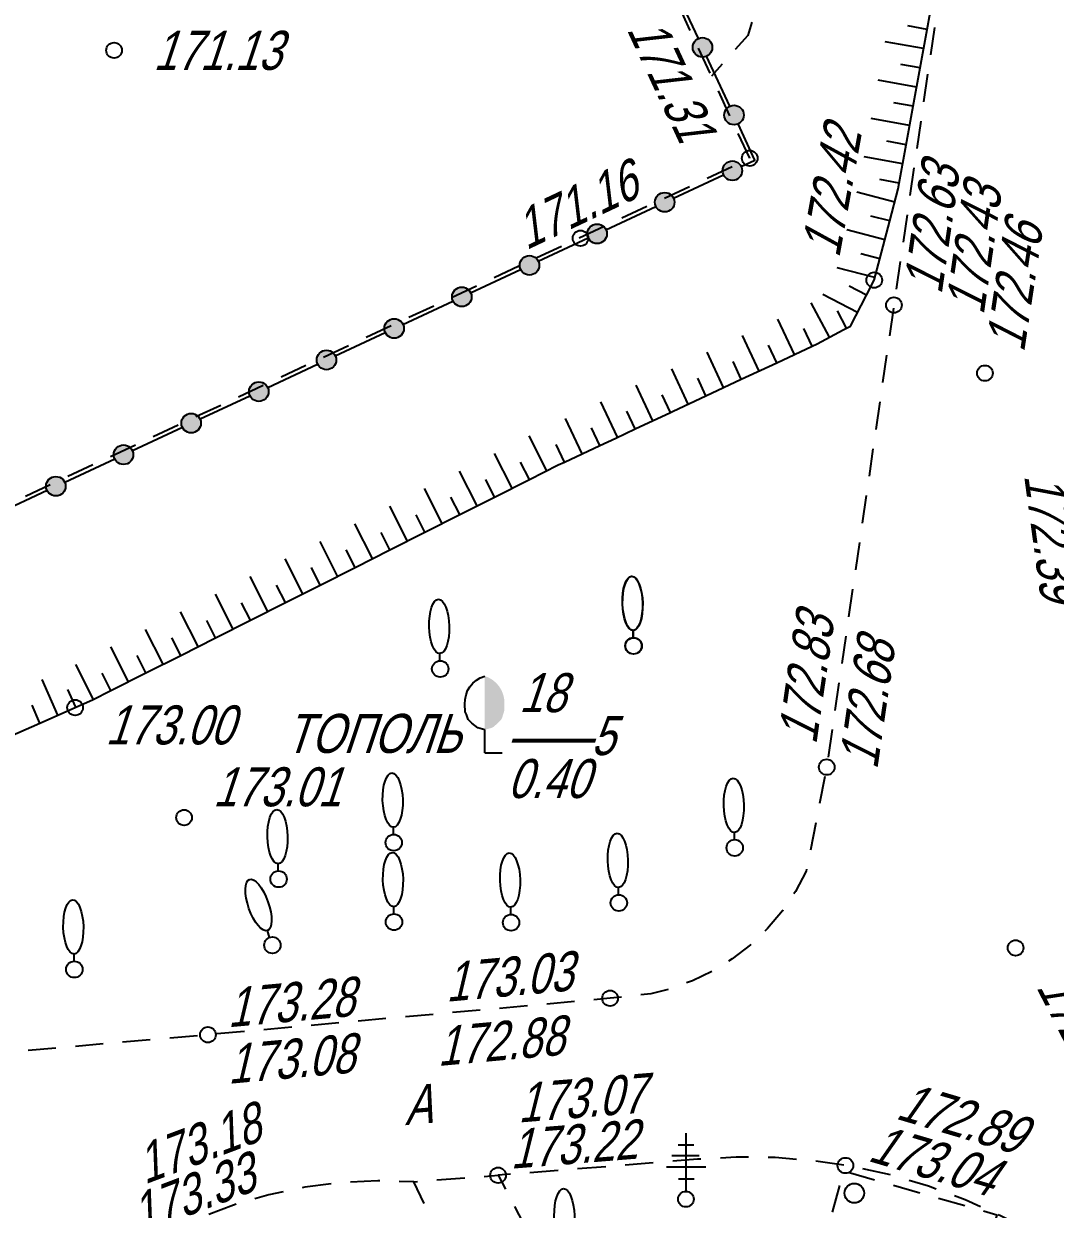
# Model space of a CAD drawing. Header units: metres. Extents: x -584 to -429, y 22748 to 22926.
# Drawn here: x -516.63 to -490.22, y 22834.98 to 22865.34 of the extents above; entities that cross this region are included whole.
import ezdxf
from ezdxf.enums import TextEntityAlignment as Align

# ---------------------------------------------------------------- set-up
doc = ezdxf.new("R2010")
doc.units = ezdxf.units.M
doc.header["$MEASUREMENT"] = 0
for name, color, linetype, lineweight in [('Горизонтали', 7, 'Continuous', 25), ('Граница площадки', 7, 'Continuous', 25), ('Граница улицы', 7, 'Continuous', 25), ('Леса и газоны', 7, 'Continuous', 25), ('Навесы', 7, 'Continuous', 25), ('Ограды', 7, 'Continuous', 25), ('Отдельно стоящее дерево', 7, 'Continuous', 25), ('Откосы', 7, 'Continuous', 25)]:
    doc.layers.add(name, color=color, linetype=linetype, lineweight=lineweight)
doc.styles.add('Style-RUSSIAN_1251 I 0.32289', font='RUSSIAN_1251.shx', dxfattribs={"oblique": 18.5})

# ---------------------------------------------------------------- blocks, each defined once
blk = doc.blocks.new('PIKET_97')
at = {"layer": 'Горизонтали', "color": 7, "linetype": 'Continuous', "lineweight": 25}
blk.add_arc((0, 0), 0.2, 0, 360, dxfattribs=at)
blk = doc.blocks.new('PIKET_98')
at = {"layer": 'Горизонтали', "color": 7, "linetype": 'Continuous', "lineweight": 25}
blk.add_arc((0, 0), 0.2, 0, 360, dxfattribs=at)
blk = doc.blocks.new('PIKET_111')
at = {"layer": 'Горизонтали', "color": 7, "linetype": 'Continuous', "lineweight": 25}
blk.add_arc((0, 0), 0.2, 0, 360, dxfattribs=at)
blk = doc.blocks.new('PIKET_112')
at = {"layer": 'Горизонтали', "color": 7, "linetype": 'Continuous', "lineweight": 25}
blk.add_arc((0, 0), 0.2, 0, 360, dxfattribs=at)
blk = doc.blocks.new('PIKET_116')
at = {"layer": 'Горизонтали', "color": 7, "linetype": 'Continuous', "lineweight": 25}
blk.add_arc((0, 0), 0.2, 0, 360, dxfattribs=at)
blk = doc.blocks.new('PIKET_122')
at = {"layer": 'Горизонтали', "color": 7, "linetype": 'Continuous', "lineweight": 25}
blk.add_arc((0, 0), 0.2, 0, 360, dxfattribs=at)
blk = doc.blocks.new('DEREVO_123')
at = {"layer": 'Отдельно стоящее дерево', "color": 7, "linetype": 'Continuous', "lineweight": 25, "flags": 128}
blk.add_lwpolyline([(-0.007, 0.21), (-0.007, 0.393)], dxfattribs=at)
at = {"layer": 'Отдельно стоящее дерево', "color": 7, "linetype": 'Continuous', "lineweight": 25}
blk.add_arc((0, 0), 0.21, 0, 359.99999, dxfattribs=at)
blk.add_ellipse((-0.0255, 1.088), major_axis=(-0.0185, 0.695), ratio=0.3698286, dxfattribs=at)
blk = doc.blocks.new('LISTVN_6')
at = {"layer": 'Отдельно стоящее дерево', "color": 7, "linetype": 'Continuous', "lineweight": 25}
for p, q in [((-0.197, 1.389), (0.203, 1.389)), ((-0.361, 1.118), (0.339, 1.118)), ((-0.494, 0.83), (0.506, 0.83)), ((-0.188, 0.521), (0.212, 0.521))]:
    blk.add_line(p, q, dxfattribs=at)
at = {"layer": 'Отдельно стоящее дерево', "color": 7, "linetype": 'Continuous', "lineweight": 25, "flags": 128}
blk.add_lwpolyline([(0.007, 0.198), (0.007, 1.694)], dxfattribs=at)
at = {"layer": 'Отдельно стоящее дерево', "color": 7, "linetype": 'Continuous', "lineweight": 25}
blk.add_arc((0, 0), 0.2, 0, 360, dxfattribs=at)
blk = doc.blocks.new('PIKET_126')
at = {"layer": 'Горизонтали', "color": 7, "linetype": 'Continuous', "lineweight": 25}
blk.add_arc((0, 0), 0.2, 0, 360, dxfattribs=at)
blk = doc.blocks.new('DEREVO_228')
at = {"layer": 'Отдельно стоящее дерево', "color": 7, "linetype": 'Continuous', "lineweight": 25, "flags": 128}
blk.add_lwpolyline([(-0.007, 0.21), (-0.007, 0.393)], dxfattribs=at)
at = {"layer": 'Отдельно стоящее дерево', "color": 7, "linetype": 'Continuous', "lineweight": 25}
blk.add_arc((0, 0), 0.21, 0, 360, dxfattribs=at)
blk.add_ellipse((-0.025, 1.088), major_axis=(-0.019, 0.695), ratio=0.369829, dxfattribs=at)
blk = doc.blocks.new('DEREVO_229')
at = {"layer": 'Отдельно стоящее дерево', "color": 7, "linetype": 'Continuous', "lineweight": 25, "flags": 128}
blk.add_lwpolyline([(-0.007, 0.21), (-0.007, 0.393)], dxfattribs=at)
at = {"layer": 'Отдельно стоящее дерево', "color": 7, "linetype": 'Continuous', "lineweight": 25}
blk.add_arc((0, 0), 0.21, 0, 359.99999, dxfattribs=at)
blk.add_ellipse((-0.0255, 1.088), major_axis=(-0.0185, 0.695), ratio=0.3698286, dxfattribs=at)
blk = doc.blocks.new('DEREVO_230')
at = {"layer": 'Отдельно стоящее дерево', "color": 7, "linetype": 'Continuous', "lineweight": 25, "flags": 128}
blk.add_lwpolyline([(-0.007, 0.21), (-0.007, 0.393)], dxfattribs=at)
at = {"layer": 'Отдельно стоящее дерево', "color": 7, "linetype": 'Continuous', "lineweight": 25}
blk.add_arc((0, 0), 0.21, 0, 359.99999, dxfattribs=at)
blk.add_ellipse((-0.0255, 1.088), major_axis=(-0.0185, 0.695), ratio=0.3698286, dxfattribs=at)
blk = doc.blocks.new('DEREVO_231')
at = {"layer": 'Отдельно стоящее дерево', "color": 7, "linetype": 'Continuous', "lineweight": 25, "flags": 128}
blk.add_lwpolyline([(-0.007, 0.21), (-0.007, 0.393)], dxfattribs=at)
at = {"layer": 'Отдельно стоящее дерево', "color": 7, "linetype": 'Continuous', "lineweight": 25}
blk.add_arc((0, 0), 0.21, 0, 359.99999, dxfattribs=at)
blk.add_ellipse((-0.0255, 1.088), major_axis=(-0.0185, 0.695), ratio=0.3698286, dxfattribs=at)
blk = doc.blocks.new('DEREVO_232')
at = {"layer": 'Отдельно стоящее дерево', "color": 7, "linetype": 'Continuous', "lineweight": 25, "flags": 128}
blk.add_lwpolyline([(-0.007, 0.21), (-0.007, 0.393)], dxfattribs=at)
at = {"layer": 'Отдельно стоящее дерево', "color": 7, "linetype": 'Continuous', "lineweight": 25}
blk.add_arc((0, 0), 0.21, 0, 359.99999, dxfattribs=at)
blk.add_ellipse((-0.0255, 1.088), major_axis=(-0.0185, 0.695), ratio=0.3698286, dxfattribs=at)
blk = doc.blocks.new('DEREVO_233')
at = {"layer": 'Отдельно стоящее дерево', "color": 7, "linetype": 'Continuous', "lineweight": 25, "flags": 128}
blk.add_lwpolyline([(-0.007, 0.21), (-0.007, 0.393)], dxfattribs=at)
at = {"layer": 'Отдельно стоящее дерево', "color": 7, "linetype": 'Continuous', "lineweight": 25}
blk.add_arc((0, 0), 0.21, 0, 360, dxfattribs=at)
blk.add_ellipse((-0.026, 1.088), major_axis=(-0.019, 0.695), ratio=0.369829, dxfattribs=at)
blk = doc.blocks.new('DEREVO_234')
at = {"layer": 'Отдельно стоящее дерево', "color": 7, "linetype": 'Continuous', "lineweight": 25, "flags": 128}
blk.add_lwpolyline([(-0.007, 0.21), (-0.007, 0.393)], dxfattribs=at)
at = {"layer": 'Отдельно стоящее дерево', "color": 7, "linetype": 'Continuous', "lineweight": 25}
blk.add_arc((0, 0), 0.21, 0, 359.99999, dxfattribs=at)
blk.add_ellipse((-0.0255, 1.088), major_axis=(-0.0185, 0.695), ratio=0.3698286, dxfattribs=at)
blk = doc.blocks.new('DEREVO_235')
at = {"layer": 'Отдельно стоящее дерево', "color": 7, "linetype": 'Continuous', "lineweight": 25, "flags": 128}
blk.add_lwpolyline([(-0.007, 0.21), (-0.007, 0.393)], dxfattribs=at)
at = {"layer": 'Отдельно стоящее дерево', "color": 7, "linetype": 'Continuous', "lineweight": 25}
blk.add_arc((0, 0), 0.21, 0, 360, dxfattribs=at)
blk.add_ellipse((-0.026, 1.088), major_axis=(-0.019, 0.695), ratio=0.369829, dxfattribs=at)
blk = doc.blocks.new('DEREVO_236')
at = {"layer": 'Отдельно стоящее дерево', "color": 7, "linetype": 'Continuous', "lineweight": 25, "flags": 128}
blk.add_lwpolyline([(-0.007, 0.21), (-0.007, 0.393)], dxfattribs=at)
at = {"layer": 'Отдельно стоящее дерево', "color": 7, "linetype": 'Continuous', "lineweight": 25}
blk.add_arc((0, 0), 0.21, 0, 360, dxfattribs=at)
blk.add_ellipse((-0.026, 1.088), major_axis=(-0.019, 0.695), ratio=0.369829, dxfattribs=at)
blk = doc.blocks.new('DEREVO_237')
at = {"layer": 'Отдельно стоящее дерево', "color": 7, "linetype": 'Continuous', "lineweight": 25, "flags": 128}
blk.add_lwpolyline([(-0.007, 0.21), (-0.007, 0.393)], dxfattribs=at)
at = {"layer": 'Отдельно стоящее дерево', "color": 7, "linetype": 'Continuous', "lineweight": 25}
blk.add_arc((0, 0), 0.21, 0, 360, dxfattribs=at)
blk.add_ellipse((-0.026, 1.088), major_axis=(-0.019, 0.695), ratio=0.369829, dxfattribs=at)
blk = doc.blocks.new('DEREVO_238')
at = {"layer": 'Отдельно стоящее дерево', "color": 7, "linetype": 'Continuous', "lineweight": 25, "flags": 128}
blk.add_lwpolyline([(-0.007, 0.21), (-0.007, 0.393)], dxfattribs=at)
at = {"layer": 'Отдельно стоящее дерево', "color": 7, "linetype": 'Continuous', "lineweight": 25}
blk.add_arc((0, 0), 0.21, 0, 359.99999, dxfattribs=at)
blk.add_ellipse((-0.0255, 1.088), major_axis=(-0.0185, 0.695), ratio=0.3698286, dxfattribs=at)
blk = doc.blocks.new('msdElementTypeShape')
at = {"layer": 'Граница площадки', "color": 7, "linetype": 'Continuous', "lineweight": 25}
for p, q in [((34.472, 13.98), (34.175, 14.618)), ((34.98, 12.888), (34.683, 13.526)), ((35.487, 11.797), (35.191, 12.435)), ((34.904, 10.197), (35.542, 10.494)), ((33.813, 9.688), (34.451, 9.985)), ((32.722, 9.179), (33.36, 9.476)), ((31.631, 8.67), (32.269, 8.967)), ((30.541, 8.161), (31.178, 8.458)), ((29.45, 7.652), (30.087, 7.949)), ((28.359, 7.143), (28.997, 7.44)), ((27.268, 6.634), (27.906, 6.931)), ((26.177, 6.125), (26.815, 6.422)), ((25.086, 5.616), (25.724, 5.913)), ((23.995, 5.107), (24.633, 5.405)), ((22.905, 4.598), (23.542, 4.896)), ((21.814, 4.089), (22.451, 4.387)), ((20.723, 3.58), (21.361, 3.878)), ((19.632, 3.071), (20.27, 3.369)), ((18.541, 2.562), (19.179, 2.86)), ((17.45, 2.053), (18.088, 2.351))]:
    blk.add_line(p, q, dxfattribs=at)
at = {"layer": 'Граница площадки', "color": 7, "linetype": 'Continuous', "lineweight": 25, "flags": 128}
blk.add_lwpolyline([(35.995, 10.706), (35.995, 10.706), (35.698, 11.344)], dxfattribs=at)
blk = doc.blocks.new('msdElementTypeLineString_24')
at = {"layer": 'Граница улицы', "color": 7, "linetype": 'Continuous', "lineweight": 25}
for p, q in [((3.346, 8.576), (3.203, 8.186)), ((3.031, 7.716), (2.746, 6.936)), ((2.574, 6.466), (2.289, 5.685)), ((1.352, 2.671), (1.162, 1.861)), ((0.276, 0.311), (0.001, 0))]:
    blk.add_line(p, q, dxfattribs=at)
at = {"layer": 'Граница улицы', "color": 7, "linetype": 'Continuous', "lineweight": 25, "flags": 128}
for points in [[(2.117, 5.216), (2.09, 5.141), (1.831, 4.435)], [(1.66, 3.966), (1.648, 3.933), (1.466, 3.158)], [(1.033, 1.379), (0.927, 1.044), (0.608, 0.685)]]:
    blk.add_lwpolyline(points, dxfattribs=at)
blk = doc.blocks.new('msdElementTypeShape_1')
at = {"layer": 'Ограды', "linetype": 'Continuous', "lineweight": 25}
h = blk.add_hatch(color=7, dxfattribs=at)
edge = h.paths.add_edge_path()
edge.add_arc((35.169, 13.93), 0.25, 0, 360)
h = blk.add_hatch(color=7, dxfattribs=at)
edge = h.paths.add_edge_path()
edge.add_arc((35.975, 12.197), 0.25, 0, 360)
h = blk.add_hatch(color=7, dxfattribs=at)
edge = h.paths.add_edge_path()
edge.add_arc((35.934, 10.773), 0.25, 0, 360)
h = blk.add_hatch(color=7, dxfattribs=at)
edge = h.paths.add_edge_path()
edge.add_arc((34.202, 9.965), 0.25, 0, 360)
h = blk.add_hatch(color=7, dxfattribs=at)
edge = h.paths.add_edge_path()
edge.add_arc((32.471, 9.157), 0.25, 0, 360)
h = blk.add_hatch(color=7, dxfattribs=at)
edge = h.paths.add_edge_path()
edge.add_arc((30.739, 8.349), 0.25, 0, 360)
h = blk.add_hatch(color=7, dxfattribs=at)
edge = h.paths.add_edge_path()
edge.add_arc((29.007, 7.541), 0.25, 0, 360)
h = blk.add_hatch(color=7, dxfattribs=at)
edge = h.paths.add_edge_path()
edge.add_arc((27.275, 6.733), 0.25, 0, 360)
h = blk.add_hatch(color=7, dxfattribs=at)
edge = h.paths.add_edge_path()
edge.add_arc((25.543, 5.925), 0.25, 0, 360)
h = blk.add_hatch(color=7, dxfattribs=at)
edge = h.paths.add_edge_path()
edge.add_arc((23.811, 5.116), 0.25, 0, 360)
h = blk.add_hatch(color=7, dxfattribs=at)
edge = h.paths.add_edge_path()
edge.add_arc((22.079, 4.308), 0.25, 0, 360)
h = blk.add_hatch(color=7, dxfattribs=at)
edge = h.paths.add_edge_path()
edge.add_arc((20.348, 3.5), 0.25, 0, 360)
h = blk.add_hatch(color=7, dxfattribs=at)
edge = h.paths.add_edge_path()
edge.add_arc((18.616, 2.692), 0.25, 0, 360)
at = {"layer": 'Ограды', "color": 7, "linetype": 'Continuous', "lineweight": 25}
for p, q in [((35.063, 14.156), (34.468, 15.436)), ((35.869, 12.424), (35.274, 13.703)), ((34.429, 10.07), (35.707, 10.667)), ((32.697, 9.262), (33.976, 9.859)), ((30.965, 8.454), (32.244, 9.051)), ((29.233, 7.646), (30.512, 8.243)), ((27.501, 6.838), (28.78, 7.435)), ((25.769, 6.03), (27.048, 6.627)), ((24.038, 5.222), (25.316, 5.819)), ((22.306, 4.414), (23.584, 5.011)), ((20.574, 3.606), (21.853, 4.203)), ((18.842, 2.798), (20.121, 3.395)), ((17.11, 1.99), (18.389, 2.587))]:
    blk.add_line(p, q, dxfattribs=at)
at = {"layer": 'Ограды', "color": 7, "linetype": 'Continuous', "lineweight": 25, "flags": 128}
blk.add_lwpolyline([(36.161, 10.879), (36.512, 11.042), (36.08, 11.97)], dxfattribs=at)
at = {"layer": 'Ограды', "color": 7, "linetype": 'Continuous', "lineweight": 25}
for centre in [(35.169, 13.93), (35.169, 13.93), (35.975, 12.197), (35.975, 12.197), (35.934, 10.773), (35.934, 10.773), (34.202, 9.965), (34.202, 9.965), (32.471, 9.157), (32.471, 9.157), (30.739, 8.349), (30.739, 8.349), (29.007, 7.541), (29.007, 7.541), (27.275, 6.733), (27.275, 6.733), (25.543, 5.925), (25.543, 5.925), (23.811, 5.116), (23.811, 5.116), (22.079, 4.308), (22.079, 4.308), (20.348, 3.5), (20.348, 3.5), (18.616, 2.692), (18.616, 2.692)]:
    blk.add_circle(centre, 0.25, dxfattribs=at)
blk = doc.blocks.new('PIKET_148')
at = {"layer": 'Горизонтали', "color": 7, "linetype": 'Continuous', "lineweight": 25}
blk.add_arc((0, 0), 0.2, 0, 360, dxfattribs=at)
blk = doc.blocks.new('PIKET_149')
at = {"layer": 'Горизонтали', "color": 7, "linetype": 'Continuous', "lineweight": 25}
blk.add_arc((0, 0), 0.2, 0, 360, dxfattribs=at)
blk = doc.blocks.new('msdElementTypeLineString_26')
at = {"layer": 'Граница улицы', "color": 7, "linetype": 'Continuous', "lineweight": 25}
for p, q in [((7.147, 1.78), (6.774, 1.79)), ((0.326, 0.185), (0.001, 0.001))]:
    blk.add_line(p, q, dxfattribs=at)
at = {"layer": 'Граница улицы', "color": 7, "linetype": 'Continuous', "lineweight": 25, "flags": 128}
for points in [[(3.801, 1.523), (3.435, 1.447), (3.077, 1.343)], [(5.031, 1.725), (4.358, 1.639), (4.291, 1.625)], [(6.274, 1.804), (6.222, 1.805), (5.528, 1.77)], [(2.597, 1.203), (2.531, 1.184), (1.896, 0.945)], [(1.436, 0.751), (0.806, 0.456), (0.761, 0.431)]]:
    blk.add_lwpolyline(points, dxfattribs=at)
blk = doc.blocks.new('ELKRL')
at = {"layer": 'Навесы', "color": 7, "linetype": 'Continuous', "lineweight": 25}
blk.add_arc((0, 0), 0.25, 0, 360, dxfattribs=at)
blk = doc.blocks.new('PIKET_175')
at = {"layer": 'Горизонтали', "color": 7, "linetype": 'Continuous', "lineweight": 25}
blk.add_arc((0, 0), 0.2, 0, 360, dxfattribs=at)
blk = doc.blocks.new('PIKET_176')
at = {"layer": 'Горизонтали', "color": 7, "linetype": 'Continuous', "lineweight": 25}
blk.add_arc((0, 0), 0.2, 0, 360, dxfattribs=at)
blk = doc.blocks.new('PIKET_177')
at = {"layer": 'Горизонтали', "color": 7, "linetype": 'Continuous', "lineweight": 25}
blk.add_arc((0, 0), 0.2, 0, 360, dxfattribs=at)
blk = doc.blocks.new('PIKET_185')
at = {"layer": 'Горизонтали', "color": 7, "linetype": 'Continuous', "lineweight": 25}
blk.add_arc((0, 0), 0.2, 0, 360, dxfattribs=at)
blk = doc.blocks.new('PIKET_186')
at = {"layer": 'Горизонтали', "color": 7, "linetype": 'Continuous', "lineweight": 25}
blk.add_arc((0, 0), 0.2, 0, 360, dxfattribs=at)
blk = doc.blocks.new('MLISTV_2')
at = {"layer": 'Леса и газоны', "linetype": 'Continuous', "lineweight": 25}
blk.add_hatch(color=7, dxfattribs=at).paths.add_polyline_path([(0, 0.59), (0.173, 0.641), (0.228, 0.669), (0.329, 0.758), (0.422, 0.856), (0.449, 0.903), (0.47, 0.98), (0.496, 1.053), (0.498, 1.062), (0.505, 1.248, 0.341141), (0, 1.97)])
at = {"layer": 'Леса и газоны', "color": 7, "linetype": 'Continuous', "lineweight": 25}
blk.add_line((0, 0), (0, 0.59), dxfattribs=at)
at = {"layer": 'Леса и газоны', "color": 7, "linetype": 'Continuous', "lineweight": 25, "flags": 128}
blk.add_lwpolyline([(0, 0.59), (-0.173, 0.641), (-0.329, 0.758), (-0.422, 0.856), (-0.47, 0.98), (-0.496, 1.053), (-0.506, 1.248), (-0.506, 1.248, -0.344174), (0, 1.97)], format="xyb", dxfattribs=at)
blk.add_lwpolyline([(0, 0), (0.443, 0)], dxfattribs=at)
blk = doc.blocks.new('msdElementTypeShape_2')
at = {"layer": 'Навесы', "color": 7, "linetype": 'Continuous', "lineweight": 25}
for p, q in [((0.641, 2.959), (1.316, 2.766)), ((0.235, 1.939), (0.428, 2.614)), ((1.796, 2.628), (2.471, 2.434)), ((2.951, 2.296), (3.626, 2.103)), ((0, 1.122), (0.097, 1.459)), ((0.337, 1.025), (0, 1.122)), ((4.209, 1.05), (4.016, 0.376)), ((1.492, 0.693), (0.818, 0.887)), ((2.648, 0.362), (1.973, 0.556)), ((3.803, 0.031), (3.128, 0.224))]:
    blk.add_line(p, q, dxfattribs=at)
at = {"layer": 'Навесы', "color": 7, "linetype": 'Continuous', "lineweight": 25, "flags": 128}
blk.add_lwpolyline([(4.107, 1.965), (4.444, 1.868), (4.347, 1.531)], dxfattribs=at)
blk = doc.blocks.new('msdElementTypeLineString_37')
at = {"layer": 'Граница улицы', "color": 7, "linetype": 'Continuous', "lineweight": 25}
for p, q in [((36.668, 30.004), (36.565, 29.3)), ((36.493, 28.805), (36.39, 28.101)), ((36.318, 27.607), (36.215, 26.903)), ((36.143, 26.408), (36.04, 25.704)), ((35.968, 25.209), (35.865, 24.505)), ((35.793, 24.01), (35.69, 23.306)), ((35.618, 22.812), (35.516, 22.107)), ((35.444, 21.613), (35.342, 20.909)), ((35.27, 20.414), (35.167, 19.71)), ((35.095, 19.215), (34.993, 18.511)), ((34.921, 18.016), (34.819, 17.312)), ((34.747, 16.817), (34.645, 16.113)), ((34.573, 15.618), (34.47, 14.914)), ((34.398, 14.419), (34.296, 13.715)), ((34.224, 13.221), (34.122, 12.516)), ((34.05, 12.022), (33.948, 11.318)), ((33.864, 10.825), (33.726, 10.127)), ((33.629, 9.636), (33.491, 8.938)), ((26.247, 4.949), (25.538, 4.885)), ((27.453, 5.059), (26.745, 4.995)), ((22.627, 4.621), (21.919, 4.557)), ((23.834, 4.731), (23.125, 4.666)), ((25.04, 4.84), (24.332, 4.776)), ((19.008, 4.293), (18.299, 4.229)), ((20.214, 4.402), (19.505, 4.338)), ((21.421, 4.512), (20.712, 4.448)), ((15.387, 3.972), (14.679, 3.91)), ((16.594, 4.078), (15.885, 4.016)), ((17.801, 4.184), (17.092, 4.122)), ((14.18, 3.866), (13.472, 3.804))]:
    blk.add_line(p, q, dxfattribs=at)
at = {"layer": 'Граница улицы', "color": 7, "linetype": 'Continuous', "lineweight": 25, "flags": 128}
for points in [[(33.395, 8.448), (33.384, 8.395), (33.108, 7.877), (33.069, 7.818)], [(32.789, 7.404), (32.776, 7.385), (32.391, 6.929), (32.325, 6.865)], [(31.965, 6.519), (31.961, 6.515), (31.492, 6.151), (31.396, 6.092)], [(30.97, 5.83), (30.474, 5.589), (30.324, 5.534)], [(28.659, 5.174), (28.366, 5.142), (27.951, 5.104)], [(29.852, 5.371), (29.409, 5.257), (29.156, 5.229)]]:
    blk.add_lwpolyline(points, dxfattribs=at)
blk = doc.blocks.new('msdElementTypeLineString_38')
at = {"layer": 'Граница улицы', "color": 7, "linetype": 'Continuous', "lineweight": 25}
for p, q in [((10.067, 15.487), (10.422, 15.514)), ((8.857, 15.395), (9.568, 15.449)), ((9.053, 13.694), (8.747, 14.338)), ((9.574, 12.599), (9.268, 13.243)), ((10.095, 11.504), (9.789, 12.148)), ((10.616, 10.409), (10.31, 11.053)), ((0.001, 10.369), (0.123, 10.034)), ((11.137, 9.314), (10.83, 9.957)), ((0.296, 9.565), (0.541, 8.896)), ((11.657, 8.219), (11.351, 8.862)), ((1.285, 7.357), (1.623, 6.73)), ((1.86, 6.29), (2.198, 5.662)), ((12.117, 5.274), (11.811, 5.918)), ((2.435, 5.222), (2.773, 4.594)), ((12.637, 4.179), (12.331, 4.823)), ((3.01, 4.154), (3.348, 3.526)), ((11.756, 3.539), (12.382, 3.88)), ((3.585, 3.086), (3.923, 2.459)), ((10.691, 2.96), (11.317, 3.3)), ((9.625, 2.381), (10.251, 2.721)), ((8.56, 1.801), (9.186, 2.142)), ((4.16, 2.018), (4.498, 1.391)), ((7.494, 1.222), (8.12, 1.563)), ((4.735, 0.95), (5.072, 0.323)), ((6.429, 0.643), (7.055, 0.983)), ((5.363, 0.064), (5.99, 0.404))]:
    blk.add_line(p, q, dxfattribs=at)
at = {"layer": 'Граница улицы', "color": 7, "linetype": 'Continuous', "lineweight": 25, "flags": 128}
for points in [[(8.532, 14.79), (8.266, 15.349), (8.359, 15.356)], [(0.713, 8.426), (0.72, 8.407), (1.048, 7.798)], [(12.087, 7.152), (12.148, 7.187), (11.872, 7.767)], [(11.597, 6.37), (11.411, 6.76), (11.654, 6.901)]]:
    blk.add_lwpolyline(points, dxfattribs=at)
blk = doc.blocks.new('msdElementTypeLineString_55')
at = {"layer": 'Откосы', "color": 7, "linetype": 'Continuous', "lineweight": 25}
for p, q in [((41.085, 26.452), (41.263, 27.436)), ((41.085, 26.452), (40.593, 26.541)), ((40.907, 25.468), (41.085, 26.452)), ((40.996, 25.96), (40.012, 26.138)), ((40.907, 25.468), (40.415, 25.557)), ((40.729, 24.484), (40.907, 25.468)), ((40.818, 24.976), (39.834, 25.154)), ((40.729, 24.484), (40.237, 24.573)), ((40.551, 23.5), (40.729, 24.484)), ((40.64, 23.992), (39.656, 24.17)), ((40.551, 23.5), (40.059, 23.589)), ((40.373, 22.516), (40.551, 23.5)), ((40.462, 23.008), (39.478, 23.186)), ((40.373, 22.516), (39.881, 22.605)), ((40.257, 22.03), (39.289, 22.283)), ((40.13, 21.546), (39.646, 21.673)), ((40.003, 21.062), (39.036, 21.316)), ((39.876, 20.579), (40.13, 21.546)), ((39.876, 20.579), (39.393, 20.706)), ((39.749, 20.095), (38.782, 20.349)), ((39.534, 19.646), (39.089, 19.875)), ((38.587, 18.568), (38.117, 19.45)), ((39.305, 19.201), (38.416, 19.659)), ((39.028, 18.803), (38.793, 19.245)), ((37.69, 18.128), (37.266, 19.033)), ((36.784, 17.704), (36.36, 18.609)), ((38.143, 18.34), (37.931, 18.792)), ((37.237, 17.916), (37.025, 18.368)), ((37.237, 17.916), (38.143, 18.34)), ((35.878, 17.28), (35.454, 18.185)), ((36.331, 17.492), (36.119, 17.945)), ((36.331, 17.492), (37.237, 17.916)), ((34.973, 16.856), (34.549, 17.761)), ((34.067, 16.432), (33.643, 17.338)), ((35.426, 17.068), (35.214, 17.521)), ((35.426, 17.068), (36.331, 17.492)), ((34.52, 16.644), (34.308, 17.097)), ((33.161, 16.008), (32.737, 16.914)), ((32.256, 15.584), (31.832, 16.49)), ((33.614, 16.22), (33.402, 16.673)), ((33.614, 16.22), (34.52, 16.644)), ((32.708, 15.796), (32.497, 16.249)), ((31.354, 15.151), (30.904, 16.044)), ((31.803, 15.372), (31.591, 15.825)), ((31.803, 15.372), (32.708, 15.796)), ((30.461, 14.701), (30.011, 15.594)), ((30.908, 14.926), (30.682, 15.373)), ((29.569, 14.25), (29.118, 15.143)), ((30.015, 14.476), (29.79, 14.922)), ((30.015, 14.476), (30.908, 14.926)), ((28.676, 13.8), (28.225, 14.693)), ((29.122, 14.025), (28.897, 14.471)), ((29.122, 14.025), (30.015, 14.476)), ((27.783, 13.349), (27.333, 14.242)), ((28.23, 13.575), (28.004, 14.021)), ((28.23, 13.575), (29.122, 14.025)), ((26.89, 12.899), (26.44, 13.791)), ((27.337, 13.124), (27.111, 13.57)), ((27.337, 13.124), (28.23, 13.575)), ((25.998, 12.448), (25.547, 13.341)), ((26.444, 12.673), (26.219, 13.12)), ((26.444, 12.673), (27.337, 13.124)), ((25.105, 11.998), (24.654, 12.89)), ((25.551, 12.223), (25.326, 12.669)), ((25.551, 12.223), (26.444, 12.673)), ((24.212, 11.547), (23.762, 12.44)), ((24.659, 11.772), (24.433, 12.219)), ((24.659, 11.772), (25.551, 12.223)), ((23.319, 11.096), (22.869, 11.989)), ((22.427, 10.646), (21.976, 11.539)), ((23.766, 11.322), (23.54, 11.768)), ((23.766, 11.322), (24.659, 11.772)), ((22.873, 10.871), (22.648, 11.318)), ((22.873, 10.871), (23.766, 11.322)), ((21.534, 10.195), (21.083, 11.088)), ((20.641, 9.745), (20.191, 10.638)), ((21.98, 10.421), (21.755, 10.867)), ((21.98, 10.421), (22.873, 10.871)), ((21.087, 9.97), (20.862, 10.417)), ((21.087, 9.97), (21.98, 10.421)), ((19.748, 9.294), (19.298, 10.187)), ((18.834, 8.888), (18.43, 9.803)), ((20.195, 9.52), (19.969, 9.966)), ((20.195, 9.52), (21.087, 9.97)), ((19.292, 9.091), (19.089, 9.548)), ((18.377, 8.686), (18.175, 9.143)), ((17.463, 8.282), (18.377, 8.686))]:
    blk.add_line(p, q, dxfattribs=at)
at = {"layer": 'Откосы', "color": 7, "linetype": 'Continuous', "lineweight": 25, "flags": 128}
for points in [[(40.13, 21.546), (40.347, 22.372), (40.373, 22.516)], [(39.534, 19.646), (39.733, 20.032), (39.876, 20.579)], [(39.028, 18.803), (39.127, 18.856), (39.534, 19.646)], [(38.143, 18.34), (38.274, 18.401), (38.941, 18.757), (39.028, 18.803)], [(34.52, 16.644), (34.59, 16.677), (35.426, 17.068)], [(32.708, 15.796), (33.119, 15.988), (33.614, 16.22)], [(30.908, 14.926), (31.643, 15.297), (31.803, 15.372)], [(19.292, 9.091), (19.722, 9.281), (20.195, 9.52)], [(18.377, 8.686), (19.278, 9.085), (19.292, 9.091)]]:
    blk.add_lwpolyline(points, dxfattribs=at)
blk = doc.blocks.new('msdElementTypeLineString_57')
at = {"layer": 'Граница улицы', "color": 7, "linetype": 'Continuous', "lineweight": 25}
for p, q in [((3.974, 23.102), (3.254, 23.044)), ((8.849, 23.041), (8.134, 23.149)), ((1.536, 22.906), (0.816, 22.849)), ((2.755, 23.004), (2.035, 22.946)), ((10.046, 22.791), (9.34, 22.948)), ((0.42, 21.981), (0.755, 21.34)), ((0.987, 20.897), (1.322, 20.256)), ((1.553, 19.813), (1.888, 19.172)), ((17.29, 18.489), (16.813, 19.032)), ((2.119, 18.729), (2.454, 18.088)), ((17.956, 17.473), (17.62, 18.114)), ((2.686, 17.645), (3.021, 17.004)), ((18.524, 16.39), (18.188, 17.031)), ((3.252, 16.561), (3.587, 15.92)), ((3.84, 15.534), (4.514, 15.796)), ((19.093, 15.308), (18.757, 15.948)), ((4.911, 15.762), (5.31, 15.158)), ((5.585, 14.741), (5.784, 14.439)), ((19.661, 14.225), (19.325, 14.865)), ((20.23, 13.142), (19.893, 13.782)), ((20.798, 12.059), (20.462, 12.699)), ((21.366, 10.976), (21.03, 11.616)), ((21.935, 9.893), (21.599, 10.533)), ((22.503, 8.81), (22.167, 9.45)), ((23.072, 7.727), (22.736, 8.368)), ((23.64, 6.644), (23.304, 7.285)), ((24.209, 5.562), (23.873, 6.202)), ((24.777, 4.479), (24.441, 5.119)), ((25.346, 3.396), (25.01, 4.036)), ((25.914, 2.313), (25.578, 2.953)), ((24.994, 1.66), (25.619, 2.022)), ((23.936, 1.046), (24.561, 1.409)), ((22.878, 0.433), (23.503, 0.795)), ((22.133, 0), (22.445, 0.182))]:
    blk.add_line(p, q, dxfattribs=at)
at = {"layer": 'Граница улицы', "color": 7, "linetype": 'Continuous', "lineweight": 25, "flags": 128}
for points in [[(5.194, 23.198), (5.109, 23.193), (4.473, 23.142)], [(6.415, 23.244), (6.097, 23.248), (5.693, 23.226)], [(7.636, 23.192), (7.094, 23.236), (6.915, 23.238)], [(0.317, 22.809), (0.001, 22.783), (0.189, 22.424)], [(11.215, 22.431), (11.023, 22.502), (10.526, 22.65)], [(12.349, 21.977), (11.957, 22.154), (11.683, 22.256)], [(13.455, 21.455), (12.858, 21.746), (12.805, 21.77)], [(14.537, 20.886), (14.212, 21.086), (13.905, 21.236)], [(15.544, 20.194), (15.479, 20.247), (14.958, 20.617)], [(16.467, 19.393), (16.069, 19.765), (15.931, 19.878)]]:
    blk.add_lwpolyline(points, dxfattribs=at)
blk = doc.blocks.new('msdElementTypeTextNode_8')
at = {"layer": 'Леса и газоны', "color": 7, "linetype": 'Continuous', "lineweight": 25, "style": 'Style-RUSSIAN_1251 I 0.32289', "oblique": 18.5, "width": 0.8}
for s, p in [(' 18', (0, 1.1)), ('——5', (0, 0)), ('0.40', (0, -1.1))]:
    blk.add_text(s, height=1, dxfattribs=at).set_placement(p, align=Align.MIDDLE_LEFT)

msp = doc.modelspace()

# ---------------------------------------------------------------- block references
at = {"layer": 'Горизонтали', "color": 7, "linetype": 'Continuous', "lineweight": 25}
for name, p in [('PIKET_126', (-514.314, 22864.658)), ('PIKET_97', (-498.042, 22861.894)), ('PIKET_98', (-502.375, 22859.845)), ('PIKET_149', (-494.857, 22858.774)), ('PIKET_148', (-494.353, 22858.134)), ('PIKET_122', (-492.022, 22856.39)), ('PIKET_111', (-515.312, 22847.827)), ('PIKET_177', (-496.073, 22846.301)), ('PIKET_112', (-512.523, 22845.008)), ('PIKET_116', (-491.237, 22841.671)), ('PIKET_176', (-501.617, 22840.381)), ('PIKET_175', (-511.914, 22839.447)), ('PIKET_186', (-495.594, 22836.099)), ('PIKET_185', (-504.485, 22835.848))]:
    msp.add_blockref(name, p, dxfattribs=at)
at = {"layer": 'Граница площадки', "color": 7, "linetype": 'Continuous', "lineweight": 25}
msp.add_blockref('msdElementTypeShape', (-534.037, 22851.188), dxfattribs=at)
at = {"layer": 'Граница улицы', "color": 7, "linetype": 'Continuous', "lineweight": 25}
for name, p in [('msdElementTypeLineString_24', (-499.021, 22863.997)), ('msdElementTypeLineString_37', (-529.983, 22835.239)), ('msdElementTypeLineString_57', (-504.486, 22813.065)), ('msdElementTypeLineString_38', (-514.907, 22820.334)), ('msdElementTypeLineString_26', (-513.788, 22833.903))]:
    msp.add_blockref(name, p, dxfattribs=at)
at = {"layer": 'Леса и газоны', "color": 7, "linetype": 'Continuous', "lineweight": 25}
for name, p in [('MLISTV_2', (-504.828, 22846.665)), ('msdElementTypeTextNode_8', (-504.248, 22847.109))]:
    msp.add_blockref(name, p, dxfattribs=at)
at = {"layer": 'Навесы', "color": 7, "linetype": 'Continuous', "lineweight": 25}
for name, p in [('msdElementTypeShape_2', (-496.163, 22832.969)), ('ELKRL', (-495.368, 22835.391))]:
    msp.add_blockref(name, p, dxfattribs=at)
at = {"layer": 'Ограды', "color": 7, "linetype": 'Continuous', "lineweight": 25}
msp.add_blockref('msdElementTypeShape_1', (-534.421, 22850.803), dxfattribs=at)
at = {"layer": 'Отдельно стоящее дерево', "color": 7, "linetype": 'Continuous', "lineweight": 25}
for name, p in [('DEREVO_228', (-501.022, 22849.408)), ('DEREVO_229', (-501.015, 22849.406)), ('DEREVO_230', (-505.967, 22848.816)), ('DEREVO_235', (-507.157, 22844.368)), ('DEREVO_231', (-498.426, 22844.234)), ('DEREVO_236', (-510.105, 22843.433)), ('DEREVO_232', (-501.394, 22842.824)), ('DEREVO_234', (-507.15, 22842.334)), ('DEREVO_233', (-504.153, 22842.32)), ('DEREVO_238', (-515.333, 22841.12)), ('LISTVN_6', (-499.677, 22835.237)), ('DEREVO_123', (-502.764, 22833.724))]:
    msp.add_blockref(name, p, dxfattribs=at)
at = {"layer": 'Отдельно стоящее дерево', "color": 7, "linetype": 'Continuous', "lineweight": 25, "rotation": 17.72892765342019}
msp.add_blockref('DEREVO_237', (-510.263, 22841.741), dxfattribs=at)
at = {"layer": 'Откосы', "color": 7, "linetype": 'Continuous', "lineweight": 25}
msp.add_blockref('msdElementTypeLineString_55', (-534.59, 22838.742), dxfattribs=at)

# ---------------------------------------------------------------- texts
at = {"layer": 'Горизонтали', "color": 7, "linetype": 'Continuous', "lineweight": 25, "style": 'Style-RUSSIAN_1251 I 0.32289', "oblique": 18.5}
for s, width, p in [('171.13', 0.8, (-513.314, 22864.158)), ('173.00', 0.799996, (-514.541, 22846.882)), ('173.01', 0.799996, (-511.787, 22845.297))]:
    msp.add_text(s, height=1, dxfattribs=dict(at, width=width)).set_placement(p)
for s, rotation, width, p in [('171.31', 294.9487, 0.799996, (-501.2, 22865.197)), ('172.42', 79.7408, 0.8, (-495.753, 22859.32)), ('171.16', 25.3123, 0.799996, (-503.763, 22859.535)), ('172.63', 81.6957, 0.8, (-493.132, 22858.387)), ('172.43', 81.6957, 0.8, (-492.055, 22857.863)), ('172.46', 81.3429, 0.8, (-491.022, 22856.903)), ('172.39', 277.7674, 0.8, (-491.022, 22853.771)), ('172.83', 81.7301, 0.8, (-496.341, 22846.861)), ('172.68', 81.7301, 0.8, (-494.78, 22846.218)), ('173.03', 5.1812, 0.8, (-505.81, 22840.291)), ('173.28', 5.1812, 0.8, (-511.4, 22839.637)), ('172.73', 297.1227, 0.8, (-490.719, 22840.675)), ('172.88', 5.1812, 0.8, (-506.026, 22838.645)), ('173.08', 5.1812, 0.8, (-511.391, 22838.189)), ('173.07', 4.5831, 0.8, (-503.966, 22837.198)), ('172.89', 343.4887, 0.8, (-494.333, 22837.305)), ('173.18', 20.6635, 0.8, (-513.531, 22835.61)), ('173.22', 4.5831, 0.8, (-504.162, 22836.015)), ('173.04', 343.4887, 0.8, (-495.047, 22836.225)), ('173.33', 20.6635, 0.8, (-513.676, 22834.333))]:
    msp.add_text(s, height=1, rotation=rotation, dxfattribs=dict(at, width=width)).set_placement(p)
at = {"layer": 'Граница улицы', "color": 7, "linetype": 'Continuous', "lineweight": 25, "style": 'Style-RUSSIAN_1251 I 0.32289', "oblique": 18.5, "width": 0.799996}
msp.add_text('А', height=1, rotation=5.0038, dxfattribs=at).set_placement((-506.868, 22837.131))
at = {"layer": 'Леса и газоны', "color": 7, "linetype": 'Continuous', "lineweight": 25, "style": 'Style-RUSSIAN_1251 I 0.32289', "oblique": 18.5, "width": 0.8}
msp.add_text('ТОПОЛЬ', height=1, dxfattribs=at).set_placement((-509.939, 22846.665))

doc.saveas('drawing.dxf')
